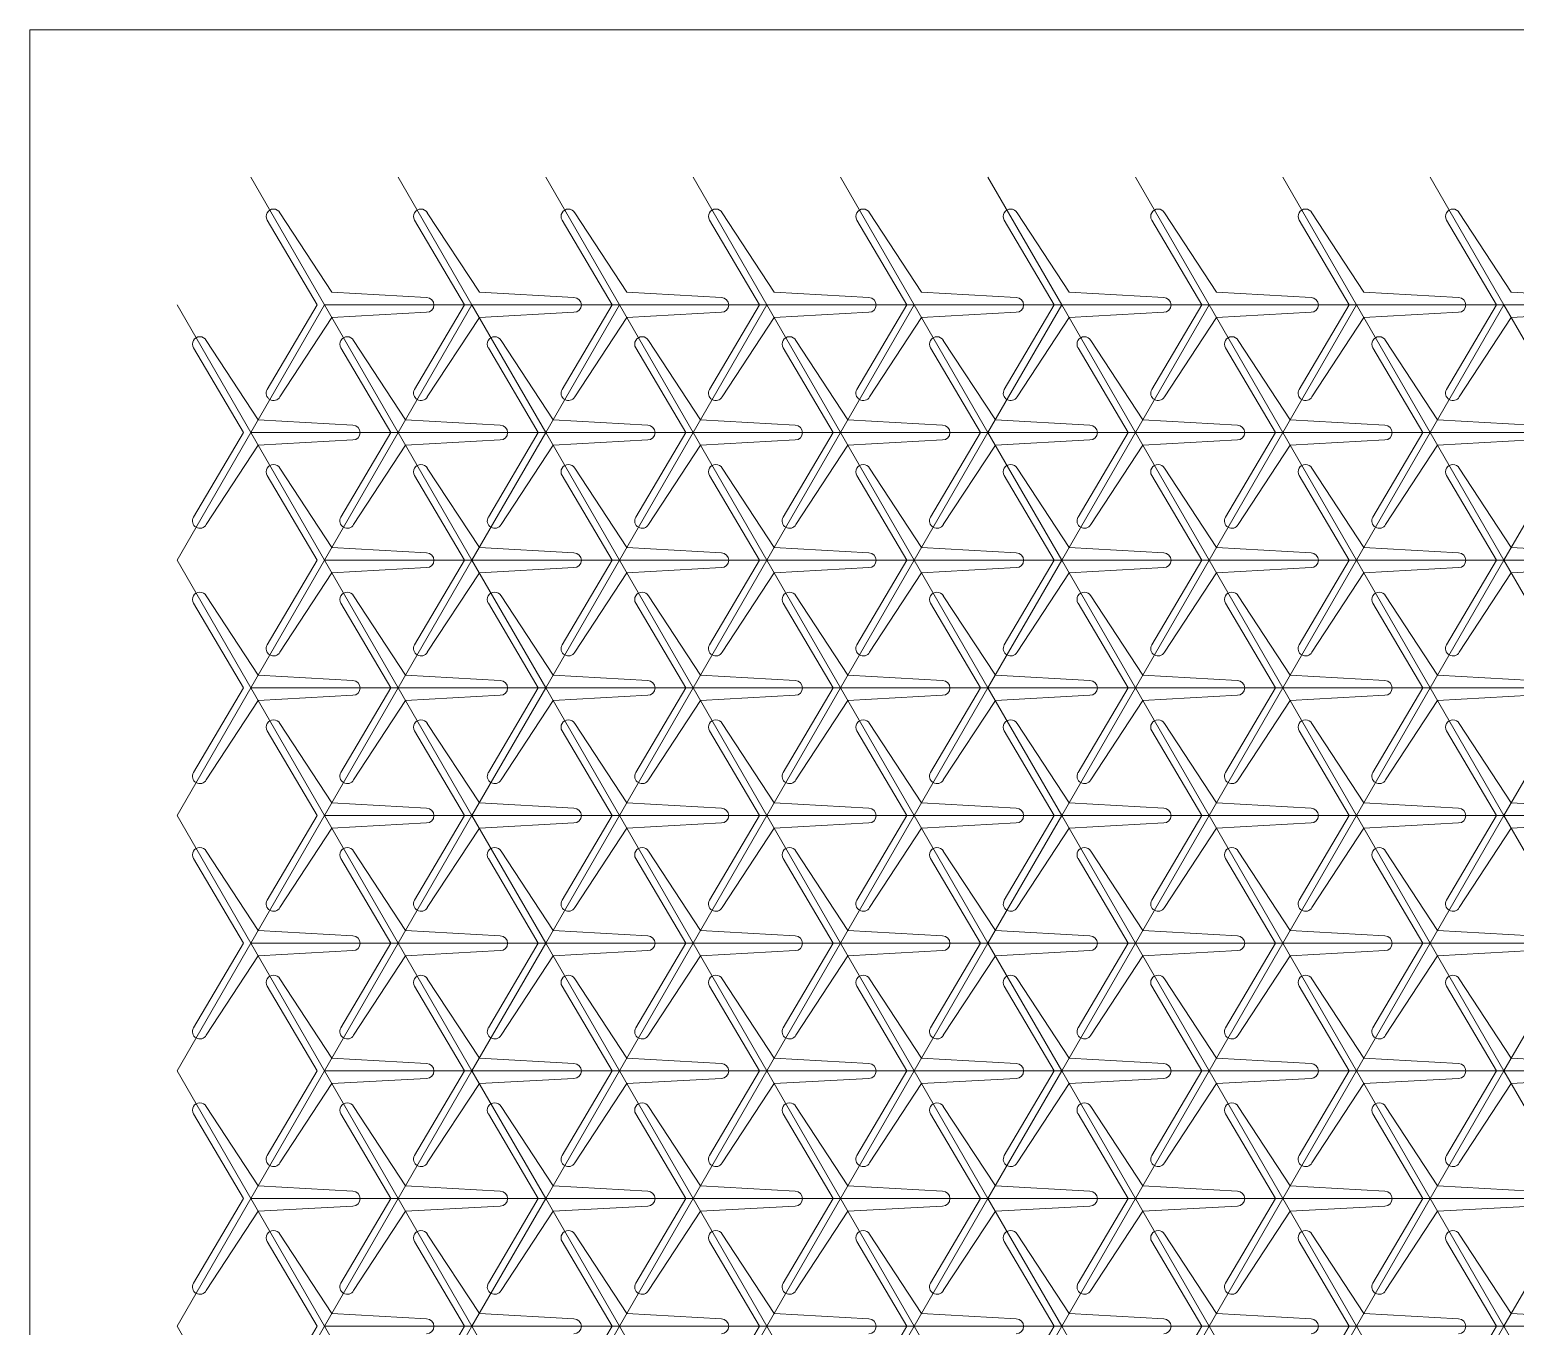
# Model space of a CAD drawing. Header units: metres. Extents: x 0 to 205, y 0 to 185.
# Drawn here: x 0 to 100.8, y 96.6 to 184.5 of the extents above; entities that cross this region are included whole.
import ezdxf

# ---------------------------------------------------------------- set-up
doc = ezdxf.new("R2010")
doc.units = ezdxf.units.M
doc.layers.add('TOP', color=1, linetype='Continuous', lineweight=0)

msp = doc.modelspace()

# ---------------------------------------------------------------- linework, layer by layer
at = {"layer": 'TOP'}
for p, q in [((0, 0), (0, 184.54)), ((0, 184.54), (205, 184.54)), ((20, 165.88), (15, 174.54)), ((30, 165.88), (25, 174.54)), ((40, 165.88), (35, 174.54)), ((50, 165.88), (45, 174.54)), ((60, 165.88), (55, 174.54)), ((70, 165.88), (65, 174.54)), ((80, 165.88), (75, 174.54)), ((90, 165.88), (85, 174.54)), ((100, 165.88), (95, 174.54)), ((16.11, 171.63), (19.5, 165.88)), ((20.5, 166.75), (16.97, 172.13)), ((26.11, 171.63), (29.5, 165.88)), ((30.5, 166.75), (26.97, 172.13)), ((36.11, 171.63), (39.5, 165.88)), ((40.5, 166.75), (36.97, 172.13)), ((46.11, 171.63), (49.5, 165.88)), ((50.5, 166.75), (46.97, 172.13)), ((56.11, 171.63), (59.5, 165.88)), ((60.5, 166.75), (56.97, 172.13)), ((66.11, 171.63), (69.5, 165.88)), ((70.5, 166.75), (66.97, 172.13)), ((76.11, 171.63), (79.5, 165.88)), ((80.5, 166.75), (76.97, 172.13)), ((86.11, 171.63), (89.5, 165.88)), ((90.5, 166.75), (86.97, 172.13)), ((96.11, 171.63), (99.5, 165.88)), ((100.5, 166.75), (96.97, 172.13)), ((26.92, 166.38), (20.5, 166.75)), ((36.92, 166.38), (30.5, 166.75)), ((46.92, 166.38), (40.5, 166.75)), ((56.92, 166.38), (50.5, 166.75)), ((66.92, 166.38), (60.5, 166.75)), ((76.92, 166.38), (70.5, 166.75)), ((86.92, 166.38), (80.5, 166.75)), ((96.92, 166.38), (90.5, 166.75)), ((106.92, 166.38), (100.5, 166.75)), ((15, 157.22), (10, 165.88)), ((20, 165.88), (15, 157.22)), ((19.5, 165.88), (16.11, 160.14)), ((25, 157.22), (20, 165.88)), ((20, 165.88), (30, 165.88)), ((20.5, 165.02), (26.92, 165.38)), ((30, 165.88), (25, 157.22)), ((29.5, 165.88), (26.11, 160.14)), ((35, 157.22), (30, 165.88)), ((30, 165.88), (40, 165.88)), ((30.5, 165.02), (36.92, 165.38)), ((40, 165.88), (35, 157.22)), ((39.5, 165.88), (36.11, 160.14)), ((45, 157.22), (40, 165.88)), ((40, 165.88), (50, 165.88)), ((40.5, 165.02), (46.92, 165.38)), ((50, 165.88), (45, 157.22)), ((49.5, 165.88), (46.11, 160.14)), ((55, 157.22), (50, 165.88)), ((50, 165.88), (60, 165.88)), ((50.5, 165.02), (56.92, 165.38)), ((60, 165.88), (55, 157.22)), ((59.5, 165.88), (56.11, 160.14)), ((65, 157.22), (60, 165.88)), ((60, 165.88), (70, 165.88)), ((60.5, 165.02), (66.92, 165.38)), ((70, 165.88), (65, 157.22)), ((69.5, 165.88), (66.11, 160.14)), ((75, 157.22), (70, 165.88)), ((70, 165.88), (80, 165.88)), ((70.5, 165.02), (76.92, 165.38)), ((80, 165.88), (75, 157.22)), ((79.5, 165.88), (76.11, 160.14)), ((85, 157.22), (80, 165.88)), ((80, 165.88), (90, 165.88)), ((80.5, 165.02), (86.92, 165.38)), ((90, 165.88), (85, 157.22)), ((89.5, 165.88), (86.11, 160.14)), ((95, 157.22), (90, 165.88)), ((90, 165.88), (100, 165.88)), ((90.5, 165.02), (96.92, 165.38)), ((100, 165.88), (95, 157.22)), ((99.5, 165.88), (96.11, 160.14)), ((105, 157.22), (100, 165.88)), ((100, 165.88), (110, 165.88)), ((100.5, 165.02), (106.92, 165.38)), ((16.97, 159.64), (20.5, 165.02)), ((26.97, 159.64), (30.5, 165.02)), ((36.97, 159.64), (40.5, 165.02)), ((46.97, 159.64), (50.5, 165.02)), ((56.97, 159.64), (60.5, 165.02)), ((66.97, 159.64), (70.5, 165.02)), ((76.97, 159.64), (80.5, 165.02)), ((86.97, 159.64), (90.5, 165.02)), ((96.97, 159.64), (100.5, 165.02)), ((15.5, 158.09), (11.97, 163.47)), ((25.5, 158.09), (21.97, 163.47)), ((35.5, 158.09), (31.97, 163.47)), ((45.5, 158.09), (41.97, 163.47)), ((55.5, 158.09), (51.97, 163.47)), ((65.5, 158.09), (61.97, 163.47)), ((75.5, 158.09), (71.97, 163.47)), ((85.5, 158.09), (81.97, 163.47)), ((95.5, 158.09), (91.97, 163.47)), ((11.11, 162.97), (14.5, 157.22)), ((21.11, 162.97), (24.5, 157.22)), ((31.11, 162.97), (34.5, 157.22)), ((41.11, 162.97), (44.5, 157.22)), ((51.11, 162.97), (54.5, 157.22)), ((61.11, 162.97), (64.5, 157.22)), ((71.11, 162.97), (74.5, 157.22)), ((81.11, 162.97), (84.5, 157.22)), ((91.11, 162.97), (94.5, 157.22)), ((15, 157.22), (10, 148.56)), ((14.5, 157.22), (11.11, 151.48)), ((20, 148.56), (15, 157.22)), ((15, 157.22), (25, 157.22)), ((21.92, 157.72), (15.5, 158.09)), ((25, 157.22), (20, 148.56)), ((24.5, 157.22), (21.11, 151.48)), ((30, 148.56), (25, 157.22)), ((25, 157.22), (35, 157.22)), ((31.92, 157.72), (25.5, 158.09)), ((35, 157.22), (30, 148.56)), ((34.5, 157.22), (31.11, 151.48)), ((40, 148.56), (35, 157.22)), ((35, 157.22), (45, 157.22)), ((41.92, 157.72), (35.5, 158.09)), ((45, 157.22), (40, 148.56)), ((44.5, 157.22), (41.11, 151.48)), ((50, 148.56), (45, 157.22)), ((45, 157.22), (55, 157.22)), ((51.92, 157.72), (45.5, 158.09)), ((55, 157.22), (50, 148.56)), ((54.5, 157.22), (51.11, 151.48)), ((60, 148.56), (55, 157.22)), ((55, 157.22), (65, 157.22)), ((61.92, 157.72), (55.5, 158.09)), ((65, 157.22), (60, 148.56)), ((64.5, 157.22), (61.11, 151.48)), ((70, 148.56), (65, 157.22)), ((65, 157.22), (75, 157.22)), ((71.92, 157.72), (65.5, 158.09)), ((75, 157.22), (70, 148.56)), ((74.5, 157.22), (71.11, 151.48)), ((80, 148.56), (75, 157.22)), ((75, 157.22), (85, 157.22)), ((81.92, 157.72), (75.5, 158.09)), ((85, 157.22), (80, 148.56)), ((84.5, 157.22), (81.11, 151.48)), ((90, 148.56), (85, 157.22)), ((85, 157.22), (95, 157.22)), ((91.92, 157.72), (85.5, 158.09)), ((95, 157.22), (90, 148.56)), ((94.5, 157.22), (91.11, 151.48)), ((100, 148.56), (95, 157.22)), ((95, 157.22), (105, 157.22)), ((101.92, 157.72), (95.5, 158.09)), ((105, 157.22), (100, 148.56)), ((11.97, 150.98), (15.5, 156.36)), ((15.5, 156.36), (21.92, 156.72)), ((21.97, 150.98), (25.5, 156.36)), ((25.5, 156.36), (31.92, 156.72)), ((31.97, 150.98), (35.5, 156.36)), ((35.5, 156.36), (41.92, 156.72)), ((41.97, 150.98), (45.5, 156.36)), ((45.5, 156.36), (51.92, 156.72)), ((51.97, 150.98), (55.5, 156.36)), ((55.5, 156.36), (61.92, 156.72)), ((61.97, 150.98), (65.5, 156.36)), ((65.5, 156.36), (71.92, 156.72)), ((71.97, 150.98), (75.5, 156.36)), ((75.5, 156.36), (81.92, 156.72)), ((81.97, 150.98), (85.5, 156.36)), ((85.5, 156.36), (91.92, 156.72)), ((91.97, 150.98), (95.5, 156.36)), ((95.5, 156.36), (101.92, 156.72)), ((16.11, 154.31), (19.5, 148.56)), ((20.5, 149.43), (16.97, 154.81)), ((26.11, 154.31), (29.5, 148.56)), ((30.5, 149.43), (26.97, 154.81)), ((36.11, 154.31), (39.5, 148.56)), ((40.5, 149.43), (36.97, 154.81)), ((46.11, 154.31), (49.5, 148.56)), ((50.5, 149.43), (46.97, 154.81)), ((56.11, 154.31), (59.5, 148.56)), ((60.5, 149.43), (56.97, 154.81)), ((66.11, 154.31), (69.5, 148.56)), ((70.5, 149.43), (66.97, 154.81)), ((76.11, 154.31), (79.5, 148.56)), ((80.5, 149.43), (76.97, 154.81)), ((86.11, 154.31), (89.5, 148.56)), ((90.5, 149.43), (86.97, 154.81)), ((96.11, 154.31), (99.5, 148.56)), ((100.5, 149.43), (96.97, 154.81)), ((26.92, 149.06), (20.5, 149.43)), ((36.92, 149.06), (30.5, 149.43)), ((46.92, 149.06), (40.5, 149.43)), ((56.92, 149.06), (50.5, 149.43)), ((66.92, 149.06), (60.5, 149.43)), ((76.92, 149.06), (70.5, 149.43)), ((86.92, 149.06), (80.5, 149.43)), ((96.92, 149.06), (90.5, 149.43)), ((106.92, 149.06), (100.5, 149.43)), ((15, 139.9), (10, 148.56)), ((20, 148.56), (15, 139.9)), ((19.5, 148.56), (16.11, 142.82)), ((25, 139.9), (20, 148.56)), ((20, 148.56), (30, 148.56)), ((30, 148.56), (25, 139.9)), ((29.5, 148.56), (26.11, 142.82)), ((35, 139.9), (30, 148.56)), ((30, 148.56), (40, 148.56)), ((40, 148.56), (35, 139.9)), ((39.5, 148.56), (36.11, 142.82)), ((45, 139.9), (40, 148.56)), ((40, 148.56), (50, 148.56)), ((50, 148.56), (45, 139.9)), ((49.5, 148.56), (46.11, 142.82)), ((55, 139.9), (50, 148.56)), ((50, 148.56), (60, 148.56)), ((60, 148.56), (55, 139.9)), ((59.5, 148.56), (56.11, 142.82)), ((65, 139.9), (60, 148.56)), ((60, 148.56), (70, 148.56)), ((70, 148.56), (65, 139.9)), ((69.5, 148.56), (66.11, 142.82)), ((75, 139.9), (70, 148.56)), ((70, 148.56), (80, 148.56)), ((80, 148.56), (75, 139.9)), ((79.5, 148.56), (76.11, 142.82)), ((85, 139.9), (80, 148.56)), ((80, 148.56), (90, 148.56)), ((90, 148.56), (85, 139.9)), ((89.5, 148.56), (86.11, 142.82)), ((95, 139.9), (90, 148.56)), ((90, 148.56), (100, 148.56)), ((100, 148.56), (95, 139.9)), ((99.5, 148.56), (96.11, 142.82)), ((105, 139.9), (100, 148.56)), ((100, 148.56), (110, 148.56)), ((16.97, 142.32), (20.5, 147.7)), ((20.5, 147.7), (26.92, 148.06)), ((26.97, 142.32), (30.5, 147.7)), ((30.5, 147.7), (36.92, 148.06)), ((36.97, 142.32), (40.5, 147.7)), ((40.5, 147.7), (46.92, 148.06)), ((46.97, 142.32), (50.5, 147.7)), ((50.5, 147.7), (56.92, 148.06)), ((56.97, 142.32), (60.5, 147.7)), ((60.5, 147.7), (66.92, 148.06)), ((66.97, 142.32), (70.5, 147.7)), ((70.5, 147.7), (76.92, 148.06)), ((76.97, 142.32), (80.5, 147.7)), ((80.5, 147.7), (86.92, 148.06)), ((86.97, 142.32), (90.5, 147.7)), ((90.5, 147.7), (96.92, 148.06)), ((96.97, 142.32), (100.5, 147.7)), ((100.5, 147.7), (106.92, 148.06)), ((15.5, 140.77), (11.97, 146.15)), ((25.5, 140.77), (21.97, 146.15)), ((35.5, 140.77), (31.97, 146.15)), ((45.5, 140.77), (41.97, 146.15)), ((55.5, 140.77), (51.97, 146.15)), ((65.5, 140.77), (61.97, 146.15)), ((75.5, 140.77), (71.97, 146.15)), ((85.5, 140.77), (81.97, 146.15)), ((95.5, 140.77), (91.97, 146.15)), ((11.11, 145.65), (14.5, 139.9)), ((21.11, 145.65), (24.5, 139.9)), ((31.11, 145.65), (34.5, 139.9)), ((41.11, 145.65), (44.5, 139.9)), ((51.11, 145.65), (54.5, 139.9)), ((61.11, 145.65), (64.5, 139.9)), ((71.11, 145.65), (74.5, 139.9)), ((81.11, 145.65), (84.5, 139.9)), ((91.11, 145.65), (94.5, 139.9)), ((21.92, 140.4), (15.5, 140.77)), ((31.92, 140.4), (25.5, 140.77)), ((41.92, 140.4), (35.5, 140.77)), ((51.92, 140.4), (45.5, 140.77)), ((61.92, 140.4), (55.5, 140.77)), ((71.92, 140.4), (65.5, 140.77)), ((81.92, 140.4), (75.5, 140.77)), ((91.92, 140.4), (85.5, 140.77)), ((101.92, 140.4), (95.5, 140.77)), ((15, 139.9), (10, 131.24)), ((14.5, 139.9), (11.11, 134.16)), ((20, 131.24), (15, 139.9)), ((15, 139.9), (25, 139.9)), ((15.5, 139.04), (21.92, 139.4)), ((25, 139.9), (20, 131.24)), ((24.5, 139.9), (21.11, 134.16)), ((30, 131.24), (25, 139.9)), ((25, 139.9), (35, 139.9)), ((25.5, 139.04), (31.92, 139.4)), ((35, 139.9), (30, 131.24)), ((34.5, 139.9), (31.11, 134.16)), ((40, 131.24), (35, 139.9)), ((35, 139.9), (45, 139.9)), ((35.5, 139.04), (41.92, 139.4)), ((45, 139.9), (40, 131.24)), ((44.5, 139.9), (41.11, 134.16)), ((50, 131.24), (45, 139.9)), ((45, 139.9), (55, 139.9)), ((45.5, 139.04), (51.92, 139.4)), ((55, 139.9), (50, 131.24)), ((54.5, 139.9), (51.11, 134.16)), ((60, 131.24), (55, 139.9)), ((55, 139.9), (65, 139.9)), ((55.5, 139.04), (61.92, 139.4)), ((65, 139.9), (60, 131.24)), ((64.5, 139.9), (61.11, 134.16)), ((70, 131.24), (65, 139.9)), ((65, 139.9), (75, 139.9)), ((65.5, 139.04), (71.92, 139.4)), ((75, 139.9), (70, 131.24)), ((74.5, 139.9), (71.11, 134.16)), ((80, 131.24), (75, 139.9)), ((75, 139.9), (85, 139.9)), ((75.5, 139.04), (81.92, 139.4)), ((85, 139.9), (80, 131.24)), ((84.5, 139.9), (81.11, 134.16)), ((90, 131.24), (85, 139.9)), ((85, 139.9), (95, 139.9)), ((85.5, 139.04), (91.92, 139.4)), ((95, 139.9), (90, 131.24)), ((94.5, 139.9), (91.11, 134.16)), ((100, 131.24), (95, 139.9)), ((95, 139.9), (105, 139.9)), ((95.5, 139.04), (101.92, 139.4)), ((105, 139.9), (100, 131.24)), ((11.97, 133.66), (15.5, 139.04)), ((21.97, 133.66), (25.5, 139.04)), ((31.97, 133.66), (35.5, 139.04)), ((41.97, 133.66), (45.5, 139.04)), ((51.97, 133.66), (55.5, 139.04)), ((61.97, 133.66), (65.5, 139.04)), ((71.97, 133.66), (75.5, 139.04)), ((81.97, 133.66), (85.5, 139.04)), ((91.97, 133.66), (95.5, 139.04)), ((20.5, 132.11), (16.97, 137.49)), ((30.5, 132.11), (26.97, 137.49)), ((40.5, 132.11), (36.97, 137.49)), ((50.5, 132.11), (46.97, 137.49)), ((60.5, 132.11), (56.97, 137.49)), ((70.5, 132.11), (66.97, 137.49)), ((80.5, 132.11), (76.97, 137.49)), ((90.5, 132.11), (86.97, 137.49)), ((100.5, 132.11), (96.97, 137.49)), ((16.11, 136.99), (19.5, 131.24)), ((26.11, 136.99), (29.5, 131.24)), ((36.11, 136.99), (39.5, 131.24)), ((46.11, 136.99), (49.5, 131.24)), ((56.11, 136.99), (59.5, 131.24)), ((66.11, 136.99), (69.5, 131.24)), ((76.11, 136.99), (79.5, 131.24)), ((86.11, 136.99), (89.5, 131.24)), ((96.11, 136.99), (99.5, 131.24)), ((26.92, 131.74), (20.5, 132.11)), ((36.92, 131.74), (30.5, 132.11)), ((46.92, 131.74), (40.5, 132.11)), ((56.92, 131.74), (50.5, 132.11)), ((66.92, 131.74), (60.5, 132.11)), ((76.92, 131.74), (70.5, 132.11)), ((86.92, 131.74), (80.5, 132.11)), ((96.92, 131.74), (90.5, 132.11)), ((106.92, 131.74), (100.5, 132.11)), ((15, 122.58), (10, 131.24)), ((20, 131.24), (15, 122.58)), ((19.5, 131.24), (16.11, 125.5)), ((25, 122.58), (20, 131.24)), ((20, 131.24), (30, 131.24)), ((30, 131.24), (25, 122.58)), ((29.5, 131.24), (26.11, 125.5)), ((35, 122.58), (30, 131.24)), ((30, 131.24), (40, 131.24)), ((40, 131.24), (35, 122.58)), ((39.5, 131.24), (36.11, 125.5)), ((45, 122.58), (40, 131.24)), ((40, 131.24), (50, 131.24)), ((50, 131.24), (45, 122.58)), ((49.5, 131.24), (46.11, 125.5)), ((55, 122.58), (50, 131.24)), ((50, 131.24), (60, 131.24)), ((60, 131.24), (55, 122.58)), ((59.5, 131.24), (56.11, 125.5)), ((65, 122.58), (60, 131.24)), ((60, 131.24), (70, 131.24)), ((70, 131.24), (65, 122.58)), ((69.5, 131.24), (66.11, 125.5)), ((75, 122.58), (70, 131.24)), ((70, 131.24), (80, 131.24)), ((80, 131.24), (75, 122.58)), ((79.5, 131.24), (76.11, 125.5)), ((85, 122.58), (80, 131.24)), ((80, 131.24), (90, 131.24)), ((90, 131.24), (85, 122.58)), ((89.5, 131.24), (86.11, 125.5)), ((95, 122.58), (90, 131.24)), ((90, 131.24), (100, 131.24)), ((100, 131.24), (95, 122.58)), ((99.5, 131.24), (96.11, 125.5)), ((105, 122.58), (100, 131.24)), ((100, 131.24), (110, 131.24)), ((16.97, 125), (20.5, 130.38)), ((20.5, 130.38), (26.92, 130.74)), ((26.97, 125), (30.5, 130.38)), ((30.5, 130.38), (36.92, 130.74)), ((36.97, 125), (40.5, 130.38)), ((40.5, 130.38), (46.92, 130.74)), ((46.97, 125), (50.5, 130.38)), ((50.5, 130.38), (56.92, 130.74)), ((56.97, 125), (60.5, 130.38)), ((60.5, 130.38), (66.92, 130.74)), ((66.97, 125), (70.5, 130.38)), ((70.5, 130.38), (76.92, 130.74)), ((76.97, 125), (80.5, 130.38)), ((80.5, 130.38), (86.92, 130.74)), ((86.97, 125), (90.5, 130.38)), ((90.5, 130.38), (96.92, 130.74)), ((96.97, 125), (100.5, 130.38)), ((100.5, 130.38), (106.92, 130.74)), ((11.11, 128.33), (14.5, 122.58)), ((15.5, 123.45), (11.97, 128.83)), ((21.11, 128.33), (24.5, 122.58)), ((25.5, 123.45), (21.97, 128.83)), ((31.11, 128.33), (34.5, 122.58)), ((35.5, 123.45), (31.97, 128.83)), ((41.11, 128.33), (44.5, 122.58)), ((45.5, 123.45), (41.97, 128.83)), ((51.11, 128.33), (54.5, 122.58)), ((55.5, 123.45), (51.97, 128.83)), ((61.11, 128.33), (64.5, 122.58)), ((65.5, 123.45), (61.97, 128.83)), ((71.11, 128.33), (74.5, 122.58)), ((75.5, 123.45), (71.97, 128.83)), ((81.11, 128.33), (84.5, 122.58)), ((85.5, 123.45), (81.97, 128.83)), ((91.11, 128.33), (94.5, 122.58)), ((95.5, 123.45), (91.97, 128.83)), ((21.92, 123.08), (15.5, 123.45)), ((31.92, 123.08), (25.5, 123.45)), ((41.92, 123.08), (35.5, 123.45)), ((51.92, 123.08), (45.5, 123.45)), ((61.92, 123.08), (55.5, 123.45)), ((71.92, 123.08), (65.5, 123.45)), ((81.92, 123.08), (75.5, 123.45)), ((91.92, 123.08), (85.5, 123.45)), ((101.92, 123.08), (95.5, 123.45)), ((15, 122.58), (10, 113.92)), ((14.5, 122.58), (11.11, 116.84)), ((20, 113.92), (15, 122.58)), ((15, 122.58), (25, 122.58)), ((15.5, 121.72), (21.92, 122.08)), ((25, 122.58), (20, 113.92)), ((24.5, 122.58), (21.11, 116.84)), ((30, 113.92), (25, 122.58)), ((25, 122.58), (35, 122.58)), ((25.5, 121.72), (31.92, 122.08)), ((35, 122.58), (30, 113.92)), ((34.5, 122.58), (31.11, 116.84)), ((40, 113.92), (35, 122.58)), ((35, 122.58), (45, 122.58)), ((35.5, 121.72), (41.92, 122.08)), ((45, 122.58), (40, 113.92)), ((44.5, 122.58), (41.11, 116.84)), ((50, 113.92), (45, 122.58)), ((45, 122.58), (55, 122.58)), ((45.5, 121.72), (51.92, 122.08)), ((55, 122.58), (50, 113.92)), ((54.5, 122.58), (51.11, 116.84)), ((60, 113.92), (55, 122.58)), ((55, 122.58), (65, 122.58)), ((55.5, 121.72), (61.92, 122.08)), ((65, 122.58), (60, 113.92)), ((64.5, 122.58), (61.11, 116.84)), ((70, 113.92), (65, 122.58)), ((65, 122.58), (75, 122.58)), ((65.5, 121.72), (71.92, 122.08)), ((75, 122.58), (70, 113.92)), ((74.5, 122.58), (71.11, 116.84)), ((80, 113.92), (75, 122.58)), ((75, 122.58), (85, 122.58)), ((75.5, 121.72), (81.92, 122.08)), ((85, 122.58), (80, 113.92)), ((84.5, 122.58), (81.11, 116.84)), ((90, 113.92), (85, 122.58)), ((85, 122.58), (95, 122.58)), ((85.5, 121.72), (91.92, 122.08)), ((95, 122.58), (90, 113.92)), ((94.5, 122.58), (91.11, 116.84)), ((100, 113.92), (95, 122.58)), ((95, 122.58), (105, 122.58)), ((95.5, 121.72), (101.92, 122.08)), ((105, 122.58), (100, 113.92)), ((11.97, 116.34), (15.5, 121.72)), ((21.97, 116.34), (25.5, 121.72)), ((31.97, 116.34), (35.5, 121.72)), ((41.97, 116.34), (45.5, 121.72)), ((51.97, 116.34), (55.5, 121.72)), ((61.97, 116.34), (65.5, 121.72)), ((71.97, 116.34), (75.5, 121.72)), ((81.97, 116.34), (85.5, 121.72)), ((91.97, 116.34), (95.5, 121.72)), ((20.5, 114.79), (16.97, 120.17)), ((30.5, 114.79), (26.97, 120.17)), ((40.5, 114.79), (36.97, 120.17)), ((50.5, 114.79), (46.97, 120.17)), ((60.5, 114.79), (56.97, 120.17)), ((70.5, 114.79), (66.97, 120.17)), ((80.5, 114.79), (76.97, 120.17)), ((90.5, 114.79), (86.97, 120.17)), ((100.5, 114.79), (96.97, 120.17)), ((16.11, 119.67), (19.5, 113.92)), ((26.11, 119.67), (29.5, 113.92)), ((36.11, 119.67), (39.5, 113.92)), ((46.11, 119.67), (49.5, 113.92)), ((56.11, 119.67), (59.5, 113.92)), ((66.11, 119.67), (69.5, 113.92)), ((76.11, 119.67), (79.5, 113.92)), ((86.11, 119.67), (89.5, 113.92)), ((96.11, 119.67), (99.5, 113.92)), ((15, 105.26), (10, 113.92)), ((20, 113.92), (15, 105.26)), ((19.5, 113.92), (16.11, 108.18)), ((25, 105.26), (20, 113.92)), ((20, 113.92), (30, 113.92)), ((26.92, 114.42), (20.5, 114.79)), ((30, 113.92), (25, 105.26)), ((29.5, 113.92), (26.11, 108.18)), ((35, 105.26), (30, 113.92)), ((30, 113.92), (40, 113.92)), ((36.92, 114.42), (30.5, 114.79)), ((40, 113.92), (35, 105.26)), ((39.5, 113.92), (36.11, 108.18)), ((45, 105.26), (40, 113.92)), ((40, 113.92), (50, 113.92)), ((46.92, 114.42), (40.5, 114.79)), ((50, 113.92), (45, 105.26)), ((49.5, 113.92), (46.11, 108.18)), ((55, 105.26), (50, 113.92)), ((50, 113.92), (60, 113.92)), ((56.92, 114.42), (50.5, 114.79)), ((60, 113.92), (55, 105.26)), ((59.5, 113.92), (56.11, 108.18)), ((65, 105.26), (60, 113.92)), ((60, 113.92), (70, 113.92)), ((66.92, 114.42), (60.5, 114.79)), ((70, 113.92), (65, 105.26)), ((69.5, 113.92), (66.11, 108.18)), ((75, 105.26), (70, 113.92)), ((70, 113.92), (80, 113.92)), ((76.92, 114.42), (70.5, 114.79)), ((80, 113.92), (75, 105.26)), ((79.5, 113.92), (76.11, 108.18)), ((85, 105.26), (80, 113.92)), ((80, 113.92), (90, 113.92)), ((86.92, 114.42), (80.5, 114.79)), ((90, 113.92), (85, 105.26)), ((89.5, 113.92), (86.11, 108.18)), ((95, 105.26), (90, 113.92)), ((90, 113.92), (100, 113.92)), ((96.92, 114.42), (90.5, 114.79)), ((100, 113.92), (95, 105.26)), ((99.5, 113.92), (96.11, 108.18)), ((105, 105.26), (100, 113.92)), ((100, 113.92), (110, 113.92)), ((106.92, 114.42), (100.5, 114.79)), ((16.97, 107.68), (20.5, 113.06)), ((20.5, 113.06), (26.92, 113.42)), ((26.97, 107.68), (30.5, 113.06)), ((30.5, 113.06), (36.92, 113.42)), ((36.97, 107.68), (40.5, 113.06)), ((40.5, 113.06), (46.92, 113.42)), ((46.97, 107.68), (50.5, 113.06)), ((50.5, 113.06), (56.92, 113.42)), ((56.97, 107.68), (60.5, 113.06)), ((60.5, 113.06), (66.92, 113.42)), ((66.97, 107.68), (70.5, 113.06)), ((70.5, 113.06), (76.92, 113.42)), ((76.97, 107.68), (80.5, 113.06)), ((80.5, 113.06), (86.92, 113.42)), ((86.97, 107.68), (90.5, 113.06)), ((90.5, 113.06), (96.92, 113.42)), ((96.97, 107.68), (100.5, 113.06)), ((100.5, 113.06), (106.92, 113.42)), ((11.11, 111.01), (14.5, 105.26)), ((15.5, 106.13), (11.97, 111.51)), ((21.11, 111.01), (24.5, 105.26)), ((25.5, 106.13), (21.97, 111.51)), ((31.11, 111.01), (34.5, 105.26)), ((35.5, 106.13), (31.97, 111.51)), ((41.11, 111.01), (44.5, 105.26)), ((45.5, 106.13), (41.97, 111.51)), ((51.11, 111.01), (54.5, 105.26)), ((55.5, 106.13), (51.97, 111.51)), ((61.11, 111.01), (64.5, 105.26)), ((65.5, 106.13), (61.97, 111.51)), ((71.11, 111.01), (74.5, 105.26)), ((75.5, 106.13), (71.97, 111.51)), ((81.11, 111.01), (84.5, 105.26)), ((85.5, 106.13), (81.97, 111.51)), ((91.11, 111.01), (94.5, 105.26)), ((95.5, 106.13), (91.97, 111.51)), ((21.92, 105.76), (15.5, 106.13)), ((31.92, 105.76), (25.5, 106.13)), ((41.92, 105.76), (35.5, 106.13)), ((51.92, 105.76), (45.5, 106.13)), ((61.92, 105.76), (55.5, 106.13)), ((71.92, 105.76), (65.5, 106.13)), ((81.92, 105.76), (75.5, 106.13)), ((91.92, 105.76), (85.5, 106.13)), ((101.92, 105.76), (95.5, 106.13)), ((15, 105.26), (10, 96.6)), ((14.5, 105.26), (11.11, 99.52)), ((20, 96.6), (15, 105.26)), ((15, 105.26), (25, 105.26)), ((25, 105.26), (20, 96.6)), ((24.5, 105.26), (21.11, 99.52)), ((30, 96.6), (25, 105.26)), ((25, 105.26), (35, 105.26)), ((35, 105.26), (30, 96.6)), ((34.5, 105.26), (31.11, 99.52)), ((40, 96.6), (35, 105.26)), ((35, 105.26), (45, 105.26)), ((45, 105.26), (40, 96.6)), ((44.5, 105.26), (41.11, 99.52)), ((50, 96.6), (45, 105.26)), ((45, 105.26), (55, 105.26)), ((55, 105.26), (50, 96.6)), ((54.5, 105.26), (51.11, 99.52)), ((60, 96.6), (55, 105.26)), ((55, 105.26), (65, 105.26)), ((65, 105.26), (60, 96.6)), ((64.5, 105.26), (61.11, 99.52)), ((70, 96.6), (65, 105.26)), ((65, 105.26), (75, 105.26)), ((75, 105.26), (70, 96.6)), ((74.5, 105.26), (71.11, 99.52)), ((80, 96.6), (75, 105.26)), ((75, 105.26), (85, 105.26)), ((85, 105.26), (80, 96.6)), ((84.5, 105.26), (81.11, 99.52)), ((90, 96.6), (85, 105.26)), ((85, 105.26), (95, 105.26)), ((95, 105.26), (90, 96.6)), ((94.5, 105.26), (91.11, 99.52)), ((100, 96.6), (95, 105.26)), ((95, 105.26), (105, 105.26)), ((105, 105.26), (100, 96.6)), ((11.97, 99.02), (15.5, 104.4)), ((15.5, 104.4), (21.92, 104.76)), ((21.97, 99.02), (25.5, 104.4)), ((25.5, 104.4), (31.92, 104.76)), ((31.97, 99.02), (35.5, 104.4)), ((35.5, 104.4), (41.92, 104.76)), ((41.97, 99.02), (45.5, 104.4)), ((45.5, 104.4), (51.92, 104.76)), ((51.97, 99.02), (55.5, 104.4)), ((55.5, 104.4), (61.92, 104.76)), ((61.97, 99.02), (65.5, 104.4)), ((65.5, 104.4), (71.92, 104.76)), ((71.97, 99.02), (75.5, 104.4)), ((75.5, 104.4), (81.92, 104.76)), ((81.97, 99.02), (85.5, 104.4)), ((85.5, 104.4), (91.92, 104.76)), ((91.97, 99.02), (95.5, 104.4)), ((95.5, 104.4), (101.92, 104.76)), ((20.5, 97.47), (16.97, 102.85)), ((30.5, 97.47), (26.97, 102.85)), ((40.5, 97.47), (36.97, 102.85)), ((50.5, 97.47), (46.97, 102.85)), ((60.5, 97.47), (56.97, 102.85)), ((70.5, 97.47), (66.97, 102.85)), ((80.5, 97.47), (76.97, 102.85)), ((90.5, 97.47), (86.97, 102.85)), ((100.5, 97.47), (96.97, 102.85)), ((16.11, 102.35), (19.5, 96.6)), ((26.11, 102.35), (29.5, 96.6)), ((36.11, 102.35), (39.5, 96.6)), ((46.11, 102.35), (49.5, 96.6)), ((56.11, 102.35), (59.5, 96.6)), ((66.11, 102.35), (69.5, 96.6)), ((76.11, 102.35), (79.5, 96.6)), ((86.11, 102.35), (89.5, 96.6)), ((96.11, 102.35), (99.5, 96.6)), ((26.92, 97.1), (20.5, 97.47)), ((36.92, 97.1), (30.5, 97.47)), ((46.92, 97.1), (40.5, 97.47)), ((56.92, 97.1), (50.5, 97.47)), ((66.92, 97.1), (60.5, 97.47)), ((76.92, 97.1), (70.5, 97.47)), ((86.92, 97.1), (80.5, 97.47)), ((96.92, 97.1), (90.5, 97.47)), ((106.92, 97.1), (100.5, 97.47)), ((15, 87.94), (10, 96.6)), ((20, 96.6), (15, 87.94)), ((19.5, 96.6), (16.11, 90.86)), ((25, 87.94), (20, 96.6)), ((20, 96.6), (30, 96.6)), ((30, 96.6), (25, 87.94)), ((29.5, 96.6), (26.11, 90.86)), ((35, 87.94), (30, 96.6)), ((30, 96.6), (40, 96.6)), ((40, 96.6), (35, 87.94)), ((39.5, 96.6), (36.11, 90.86)), ((45, 87.94), (40, 96.6)), ((40, 96.6), (50, 96.6)), ((50, 96.6), (45, 87.94)), ((49.5, 96.6), (46.11, 90.86)), ((55, 87.94), (50, 96.6)), ((50, 96.6), (60, 96.6)), ((60, 96.6), (55, 87.94)), ((59.5, 96.6), (56.11, 90.86)), ((65, 87.94), (60, 96.6)), ((60, 96.6), (70, 96.6)), ((70, 96.6), (65, 87.94)), ((69.5, 96.6), (66.11, 90.86)), ((75, 87.94), (70, 96.6)), ((70, 96.6), (80, 96.6)), ((80, 96.6), (75, 87.94)), ((79.5, 96.6), (76.11, 90.86)), ((85, 87.94), (80, 96.6)), ((80, 96.6), (90, 96.6)), ((90, 96.6), (85, 87.94)), ((89.5, 96.6), (86.11, 90.86)), ((95, 87.94), (90, 96.6)), ((90, 96.6), (100, 96.6)), ((100, 96.6), (95, 87.94)), ((99.5, 96.6), (96.11, 90.86)), ((105, 87.94), (100, 96.6)), ((100, 96.6), (110, 96.6))]:
    msp.add_line(p, q, dxfattribs=at)
for centre, start, end in [((16.54, 171.88), 30, 210), ((26.54, 171.88), 30, 210), ((36.54, 171.88), 30, 210), ((46.54, 171.88), 30, 210), ((56.54, 171.88), 30, 210), ((66.54, 171.88), 30, 210), ((76.54, 171.88), 30, 210), ((86.54, 171.88), 30, 210), ((96.54, 171.88), 30, 210), ((26.92, 165.88), -90, 90), ((36.92, 165.88), -90, 90), ((46.92, 165.88), -90, 90), ((56.92, 165.88), -90, 90), ((66.92, 165.88), -90, 90), ((76.92, 165.88), -90, 90), ((86.92, 165.88), -90, 90), ((96.92, 165.88), -90, 90), ((11.54, 163.22), 30, 210), ((21.54, 163.22), 30, 210), ((31.54, 163.22), 30, 210), ((41.54, 163.22), 30, 210), ((51.54, 163.22), 30, 210), ((61.54, 163.22), 30, 210), ((71.54, 163.22), 30, 210), ((81.54, 163.22), 30, 210), ((91.54, 163.22), 30, 210), ((16.54, 159.89), 150, 330), ((26.54, 159.89), 150, 330), ((36.54, 159.89), 150, 330), ((46.54, 159.89), 150, 330), ((56.54, 159.89), 150, 330), ((66.54, 159.89), 150, 330), ((76.54, 159.89), 150, 330), ((86.54, 159.89), 150, 330), ((96.54, 159.89), 150, 330), ((21.92, 157.22), -90, 90), ((31.92, 157.22), -90, 90), ((41.92, 157.22), -90, 90), ((51.92, 157.22), -90, 90), ((61.92, 157.22), -90, 90), ((71.92, 157.22), -90, 90), ((81.92, 157.22), -90, 90), ((91.92, 157.22), -90, 90), ((16.54, 154.56), 30, 210), ((26.54, 154.56), 30, 210), ((36.54, 154.56), 30, 210), ((46.54, 154.56), 30, 210), ((56.54, 154.56), 30, 210), ((66.54, 154.56), 30, 210), ((76.54, 154.56), 30, 210), ((86.54, 154.56), 30, 210), ((96.54, 154.56), 30, 210), ((11.54, 151.23), 150, 330), ((21.54, 151.23), 150, 330), ((31.54, 151.23), 150, 330), ((41.54, 151.23), 150, 330), ((51.54, 151.23), 150, 330), ((61.54, 151.23), 150, 330), ((71.54, 151.23), 150, 330), ((81.54, 151.23), 150, 330), ((91.54, 151.23), 150, 330), ((26.92, 148.56), -90, 90), ((36.92, 148.56), -90, 90), ((46.92, 148.56), -90, 90), ((56.92, 148.56), -90, 90), ((66.92, 148.56), -90, 90), ((76.92, 148.56), -90, 90), ((86.92, 148.56), -90, 90), ((96.92, 148.56), -90, 90), ((11.54, 145.9), 30, 210), ((21.54, 145.9), 30, 210), ((31.54, 145.9), 30, 210), ((41.54, 145.9), 30, 210), ((51.54, 145.9), 30, 210), ((61.54, 145.9), 30, 210), ((71.54, 145.9), 30, 210), ((81.54, 145.9), 30, 210), ((91.54, 145.9), 30, 210), ((16.54, 142.57), 150, 330), ((26.54, 142.57), 150, 330), ((36.54, 142.57), 150, 330), ((46.54, 142.57), 150, 330), ((56.54, 142.57), 150, 330), ((66.54, 142.57), 150, 330), ((76.54, 142.57), 150, 330), ((86.54, 142.57), 150, 330), ((96.54, 142.57), 150, 330), ((21.92, 139.9), -90, 90), ((31.92, 139.9), -90, 90), ((41.92, 139.9), -90, 90), ((51.92, 139.9), -90, 90), ((61.92, 139.9), -90, 90), ((71.92, 139.9), -90, 90), ((81.92, 139.9), -90, 90), ((91.92, 139.9), -90, 90), ((16.54, 137.24), 30, 210), ((26.54, 137.24), 30, 210), ((36.54, 137.24), 30, 210), ((46.54, 137.24), 30, 210), ((56.54, 137.24), 30, 210), ((66.54, 137.24), 30, 210), ((76.54, 137.24), 30, 210), ((86.54, 137.24), 30, 210), ((96.54, 137.24), 30, 210), ((11.54, 133.91), 150, 330), ((21.54, 133.91), 150, 330), ((31.54, 133.91), 150, 330), ((41.54, 133.91), 150, 330), ((51.54, 133.91), 150, 330), ((61.54, 133.91), 150, 330), ((71.54, 133.91), 150, 330), ((81.54, 133.91), 150, 330), ((91.54, 133.91), 150, 330), ((26.92, 131.24), -90, 90), ((36.92, 131.24), -90, 90), ((46.92, 131.24), -90, 90), ((56.92, 131.24), -90, 90), ((66.92, 131.24), -90, 90), ((76.92, 131.24), -90, 90), ((86.92, 131.24), -90, 90), ((96.92, 131.24), -90, 90), ((11.54, 128.58), 30, 210), ((21.54, 128.58), 30, 210), ((31.54, 128.58), 30, 210), ((41.54, 128.58), 30, 210), ((51.54, 128.58), 30, 210), ((61.54, 128.58), 30, 210), ((71.54, 128.58), 30, 210), ((81.54, 128.58), 30, 210), ((91.54, 128.58), 30, 210), ((16.54, 125.25), 150, 330), ((26.54, 125.25), 150, 330), ((36.54, 125.25), 150, 330), ((46.54, 125.25), 150, 330), ((56.54, 125.25), 150, 330), ((66.54, 125.25), 150, 330), ((76.54, 125.25), 150, 330), ((86.54, 125.25), 150, 330), ((96.54, 125.25), 150, 330), ((21.92, 122.58), -90, 90), ((31.92, 122.58), -90, 90), ((41.92, 122.58), -90, 90), ((51.92, 122.58), -90, 90), ((61.92, 122.58), -90, 90), ((71.92, 122.58), -90, 90), ((81.92, 122.58), -90, 90), ((91.92, 122.58), -90, 90), ((16.54, 119.92), 30, 210), ((26.54, 119.92), 30, 210), ((36.54, 119.92), 30, 210), ((46.54, 119.92), 30, 210), ((56.54, 119.92), 30, 210), ((66.54, 119.92), 30, 210), ((76.54, 119.92), 30, 210), ((86.54, 119.92), 30, 210), ((96.54, 119.92), 30, 210), ((11.54, 116.59), 150, 330), ((21.54, 116.59), 150, 330), ((31.54, 116.59), 150, 330), ((41.54, 116.59), 150, 330), ((51.54, 116.59), 150, 330), ((61.54, 116.59), 150, 330), ((71.54, 116.59), 150, 330), ((81.54, 116.59), 150, 330), ((91.54, 116.59), 150, 330), ((26.92, 113.92), -90, 90), ((36.92, 113.92), -90, 90), ((46.92, 113.92), -90, 90), ((56.92, 113.92), -90, 90), ((66.92, 113.92), -90, 90), ((76.92, 113.92), -90, 90), ((86.92, 113.92), -90, 90), ((96.92, 113.92), -90, 90), ((11.54, 111.26), 30, 210), ((21.54, 111.26), 30, 210), ((31.54, 111.26), 30, 210), ((41.54, 111.26), 30, 210), ((51.54, 111.26), 30, 210), ((61.54, 111.26), 30, 210), ((71.54, 111.26), 30, 210), ((81.54, 111.26), 30, 210), ((91.54, 111.26), 30, 210), ((16.54, 107.93), 150, 330), ((26.54, 107.93), 150, 330), ((36.54, 107.93), 150, 330), ((46.54, 107.93), 150, 330), ((56.54, 107.93), 150, 330), ((66.54, 107.93), 150, 330), ((76.54, 107.93), 150, 330), ((86.54, 107.93), 150, 330), ((96.54, 107.93), 150, 330), ((21.92, 105.26), -90, 90), ((31.92, 105.26), -90, 90), ((41.92, 105.26), -90, 90), ((51.92, 105.26), -90, 90), ((61.92, 105.26), -90, 90), ((71.92, 105.26), -90, 90), ((81.92, 105.26), -90, 90), ((91.92, 105.26), -90, 90), ((16.54, 102.6), 30, 210), ((26.54, 102.6), 30, 210), ((36.54, 102.6), 30, 210), ((46.54, 102.6), 30, 210), ((56.54, 102.6), 30, 210), ((66.54, 102.6), 30, 210), ((76.54, 102.6), 30, 210), ((86.54, 102.6), 30, 210), ((96.54, 102.6), 30, 210), ((11.54, 99.27), 150, 330), ((21.54, 99.27), 150, 330), ((31.54, 99.27), 150, 330), ((41.54, 99.27), 150, 330), ((51.54, 99.27), 150, 330), ((61.54, 99.27), 150, 330), ((71.54, 99.27), 150, 330), ((81.54, 99.27), 150, 330), ((91.54, 99.27), 150, 330), ((26.92, 96.6), -90, 90), ((36.92, 96.6), -90, 90), ((46.92, 96.6), -90, 90), ((56.92, 96.6), -90, 90), ((66.92, 96.6), -90, 90), ((76.92, 96.6), -90, 90), ((86.92, 96.6), -90, 90), ((96.92, 96.6), -90, 90)]:
    msp.add_arc(centre, 0.5, start, end, dxfattribs=at)

doc.saveas('drawing.dxf')
